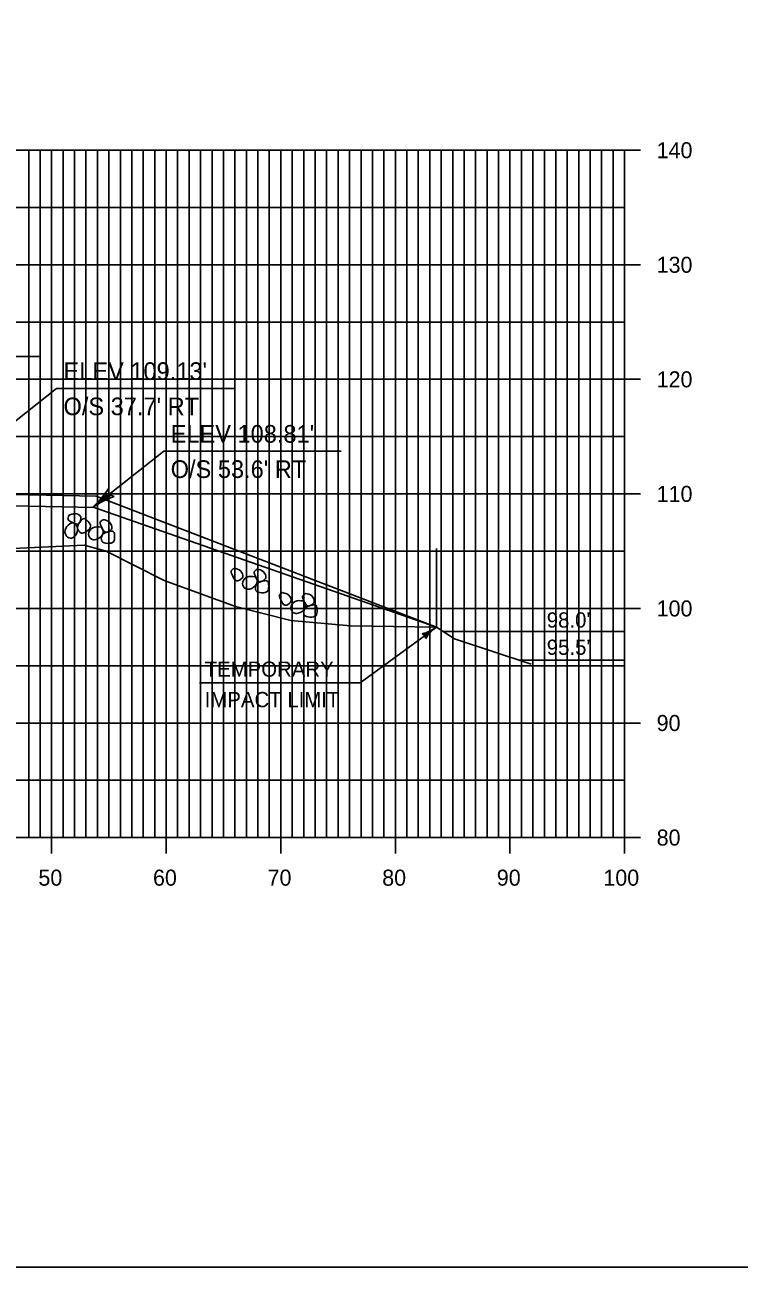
# Model space of a CAD drawing. Extents: x 1404462 to 1408550, y 556558 to 556768.
# Drawn here: x 1406047.7 to 1406110, y 556558 to 556666.4 of the extents above; entities that cross this region are included whole.
import ezdxf

# ---------------------------------------------------------------- set-up
doc = ezdxf.new("R2010")
doc.units = 0
for name, color, linetype in [('Default', 7, 'Continuous'), ('EFL_P', 7, 'Continuous'), ('LASF_P', 7, 'Continuous'), ('Level 19', 7, 'Continuous'), ('Level 31', 7, 'Continuous'), ('Level 41', 7, 'Continuous'), ('Level 63', 7, 'Continuous'), ('NBL1', 7, 'Continuous'), ('XAX_P', 7, 'Continuous'), ('XAXTIC_P', 7, 'Continuous'), ('XAXTXT_P_T', 7, 'Continuous'), ('XFRAME_P', 7, 'Continuous'), ('XGL_P', 7, 'Continuous'), ('XSLOG', 7, 'Continuous')]:
    doc.layers.add(name, color=color, linetype=linetype)

# ---------------------------------------------------------------- blocks, each defined once
blk = doc.blocks.new('SF')
at = {"layer": 'Default'}
for points in [[(-0.0738, 0.0182), (-0.0469, 0.0479), (-0.0096, 0.0479), (0.0008, 0.0303), (-0.0002, 0.0062), (-0.0332, -0.0048), (-0.0645, -0.0032), (-0.0732, 0.0187)], [(0.0031, 0.0308), (0.0118, 0.0501), (0.042, 0.0473), (0.0672, 0.032), (0.0645, -0.0053), (0.0409, -0.0317), (0.008, -0.0158), (0.0036, 0.032)], [(-0.037, -0.0081), (-0.0129, -0.0042), (0.0069, -0.0158), (0.0201, -0.0619), (0.0091, -0.085), (-0.0233, -0.0905), (-0.0502, -0.0537), (-0.0365, -0.0081)]]:
    blk.add_spline(points, degree=3, dxfattribs=at)
blk = doc.blocks.new('ARROWB')
at = {"layer": 'Level 19'}
for p, q in [((-0.498, 0.1), (-0.438, 0)), ((-0.498, -0.1), (-0.438, 0)), ((0, 0), (-0.459, 0.036)), ((0, 0), (-0.459, -0.036)), ((0, 0), (-0.438, 0))]:
    blk.add_line(p, q, dxfattribs=at)
for centre, start, end in [((0.149, 2.026), 251.4332, 265.7913), ((0.148, -2.026), 94.1803, 108.5385)]:
    blk.add_arc(centre, 2.031, start, end, dxfattribs=at)
blk = doc.blocks.new('xLAYOUT22x34ccm')
at = {"layer": 'NBL1'}
blk.add_lwpolyline([(32, 0), (0, 0), (0, 21), (32, 21)], close=True, dxfattribs=at)
blk = doc.blocks.new('DIMARO')
at = {"layer": 'Default'}
for p, q in [((-1.032, 0.193), (-0.95, 0)), ((-1.032, -0.193), (-0.95, 0)), ((-0.934, 0.109), (-0.773, 0.041)), ((-0.934, -0.109), (-0.773, -0.041))]:
    blk.add_line(p, q, dxfattribs=at)
for centre, start, end in [((0, 2.855), 248.80914, 269.99624), ((0, -2.855), 90.00376, 111.19086)]:
    blk.add_arc(centre, 2.855, start, end, dxfattribs=at)

msp = doc.modelspace()

# ---------------------------------------------------------------- linework, layer by layer
at = {"layer": 'EFL_P'}
msp.add_line((1406083.62, 556613.82), (1406083.62, 556620.69), dxfattribs=at)
at = {"layer": 'LASF_P'}
for p, q in [((1406053.94, 556625.26), (1406038.07, 556625.58)), ((1406053.94, 556625.26), (1406083.62, 556613.82)), ((1406053.76, 556624.26), (1406037.76, 556624.58)), ((1406053.76, 556624.26), (1406083.62, 556613.82))]:
    msp.add_line(p, q, dxfattribs=at)
for points in [[(1406065.97, 556618.96), (1406066.53, 556618.73), (1406066.72, 556618.21), (1406066.53, 556617.97), (1406066.18, 556617.86), (1406065.85, 556618.27), (1406065.72, 556618.72), (1406065.98, 556618.95)], [(1406070.18, 556616.83), (1406070.74, 556616.6), (1406070.93, 556616.08), (1406070.74, 556615.84), (1406070.39, 556615.73), (1406070.07, 556616.14), (1406069.93, 556616.59), (1406070.2, 556616.83)]]:
    msp.add_spline(points, degree=3, dxfattribs=at)
at = {"layer": 'Level 31'}
for p, q in [((1406033.86, 556637.44), (1406049.01, 556637.44)), ((1406076.96, 556608.96), (1406083.62, 556613.82)), ((1406062.95, 556608.96), (1406076.96, 556608.96))]:
    msp.add_line(p, q, dxfattribs=at)
at = {"layer": 'Level 41'}
for p, q in [((1406050.48, 556634.66), (1406037.76, 556624.58)), ((1406050.48, 556634.66), (1406065.97, 556634.66)), ((1406059.83, 556629.18), (1406053.62, 556624.27)), ((1406059.83, 556629.18), (1406075.31, 556629.18))]:
    msp.add_line(p, q, dxfattribs=at)
at = {"layer": 'Level 63'}
for p, q in [((1406100.04, 556613.45), (1406084.19, 556613.45)), ((1406100.04, 556610.95), (1406090.77, 556610.95))]:
    msp.add_line(p, q, dxfattribs=at)
at = {"layer": 'XAX_P'}
for p, q in [((1406100.04, 556595.45), (1406100.04, 556655.45)), ((1405960.04, 556595.45), (1406100.04, 556595.45))]:
    msp.add_line(p, q, dxfattribs=at)
at = {"layer": 'XAXTIC_P'}
for p, q in [((1406101.44, 556655.45), (1406098.64, 556655.45)), ((1406101.44, 556645.45), (1406098.64, 556645.45)), ((1406101.44, 556635.45), (1406098.64, 556635.45)), ((1406101.44, 556625.45), (1406098.64, 556625.45)), ((1406101.44, 556615.45), (1406098.64, 556615.45)), ((1406101.44, 556605.45), (1406098.64, 556605.45)), ((1406050.04, 556594.05), (1406050.04, 556596.85)), ((1406060.04, 556594.05), (1406060.04, 556596.85)), ((1406070.04, 556594.05), (1406070.04, 556596.85)), ((1406080.04, 556594.05), (1406080.04, 556596.85)), ((1406090.04, 556594.05), (1406090.04, 556596.85)), ((1406100.04, 556594.05), (1406100.04, 556596.85)), ((1406101.44, 556595.45), (1406098.64, 556595.45))]:
    msp.add_line(p, q, dxfattribs=at)
at = {"layer": 'XFRAME_P'}
msp.add_lwpolyline([(1405950.04, 556557.95), (1406270.04, 556557.95), (1406270.04, 556767.95), (1405950.04, 556767.95)], close=True, dxfattribs=at)
at = {"layer": 'XGL_P'}
for p, q in [((1405960.04, 556655.45), (1406100.04, 556655.45)), ((1406048.04, 556595.45), (1406048.04, 556655.45)), ((1406049.04, 556595.45), (1406049.04, 556655.45)), ((1406050.04, 556595.45), (1406050.04, 556655.45)), ((1406051.04, 556595.45), (1406051.04, 556655.45)), ((1406052.04, 556595.45), (1406052.04, 556655.45)), ((1406053.04, 556595.45), (1406053.04, 556655.45)), ((1406054.04, 556595.45), (1406054.04, 556655.45)), ((1406055.04, 556595.45), (1406055.04, 556655.45)), ((1406056.04, 556595.45), (1406056.04, 556655.45)), ((1406057.04, 556595.45), (1406057.04, 556655.45)), ((1406058.04, 556595.45), (1406058.04, 556655.45)), ((1406059.04, 556595.45), (1406059.04, 556655.45)), ((1406060.04, 556595.45), (1406060.04, 556655.45)), ((1406061.04, 556595.45), (1406061.04, 556655.45)), ((1406062.04, 556595.45), (1406062.04, 556655.45)), ((1406063.04, 556595.45), (1406063.04, 556655.45)), ((1406064.04, 556595.45), (1406064.04, 556655.45)), ((1406065.04, 556595.45), (1406065.04, 556655.45)), ((1406066.04, 556595.45), (1406066.04, 556655.45)), ((1406067.04, 556595.45), (1406067.04, 556655.45)), ((1406068.04, 556595.45), (1406068.04, 556655.45)), ((1406069.04, 556595.45), (1406069.04, 556655.45)), ((1406070.04, 556595.45), (1406070.04, 556655.45)), ((1406071.04, 556595.45), (1406071.04, 556655.45)), ((1406072.04, 556595.45), (1406072.04, 556655.45)), ((1406073.04, 556595.45), (1406073.04, 556655.45)), ((1406074.04, 556595.45), (1406074.04, 556655.45)), ((1406075.04, 556595.45), (1406075.04, 556655.45)), ((1406076.04, 556595.45), (1406076.04, 556655.45)), ((1406077.04, 556595.45), (1406077.04, 556655.45)), ((1406078.04, 556595.45), (1406078.04, 556655.45)), ((1406079.04, 556595.45), (1406079.04, 556655.45)), ((1406080.04, 556595.45), (1406080.04, 556655.45)), ((1406081.04, 556595.45), (1406081.04, 556655.45)), ((1406082.04, 556595.45), (1406082.04, 556655.45)), ((1406083.04, 556595.45), (1406083.04, 556655.45)), ((1406084.04, 556595.45), (1406084.04, 556655.45)), ((1406085.04, 556595.45), (1406085.04, 556655.45)), ((1406086.04, 556595.45), (1406086.04, 556655.45)), ((1406087.04, 556595.45), (1406087.04, 556655.45)), ((1406088.04, 556595.45), (1406088.04, 556655.45)), ((1406089.04, 556595.45), (1406089.04, 556655.45)), ((1406090.04, 556595.45), (1406090.04, 556655.45)), ((1406091.04, 556595.45), (1406091.04, 556655.45)), ((1406092.04, 556595.45), (1406092.04, 556655.45)), ((1406093.04, 556595.45), (1406093.04, 556655.45)), ((1406094.04, 556595.45), (1406094.04, 556655.45)), ((1406095.04, 556595.45), (1406095.04, 556655.45)), ((1406096.04, 556595.45), (1406096.04, 556655.45)), ((1406097.04, 556595.45), (1406097.04, 556655.45)), ((1406098.04, 556595.45), (1406098.04, 556655.45)), ((1406099.04, 556595.45), (1406099.04, 556655.45)), ((1406100.04, 556595.45), (1406100.04, 556655.45)), ((1405960.04, 556650.45), (1406100.04, 556650.45)), ((1405960.04, 556645.45), (1406100.04, 556645.45)), ((1405960.04, 556640.45), (1406100.04, 556640.45)), ((1405960.04, 556635.45), (1406100.04, 556635.45)), ((1405960.04, 556630.45), (1406100.04, 556630.45)), ((1405960.04, 556625.45), (1406100.04, 556625.45)), ((1405960.04, 556620.45), (1406100.04, 556620.45)), ((1405960.04, 556615.45), (1406100.04, 556615.45)), ((1405960.04, 556610.45), (1406100.04, 556610.45)), ((1405960.04, 556605.45), (1406100.04, 556605.45)), ((1405960.04, 556600.45), (1406100.04, 556600.45)), ((1405960.04, 556595.45), (1406100.04, 556595.45))]:
    msp.add_line(p, q, dxfattribs=at)
at = {"layer": 'XSLOG'}
msp.add_lwpolyline([(1406042.29, 556620.49), (1406052.87, 556620.96), (1406054.81, 556620.45), (1406059.85, 556617.89), (1406066.09, 556615.61), (1406070.93, 556614.39), (1406076.11, 556613.93), (1406083.62, 556613.82), (1406085.19, 556612.8), (1406091.89, 556610.58)], dxfattribs=at)

# ---------------------------------------------------------------- block references
at = {"layer": 'LASF_P'}
for p, xscale, yscale, rotation in [((1406052.33, 556622.75), 15.004692458867314, 15.004692458867316, -31.106994719453436), ((1406054.66, 556622.07), 15.004692458867309, 15.004692458867314, -69.88372978319742), ((1406068.1, 556617.75), 15.004692458867309, 15.004692458867314, -69.88372978319742), ((1406072.32, 556615.63), 15.004692458867309, 15.004692458867314, -69.88372978319742)]:
    msp.add_blockref('SF', p, dxfattribs=dict(at, xscale=xscale, yscale=yscale, rotation=rotation))
at = {"layer": 'Level 31', "xscale": 1.3028028580755988, "yscale": -1.3028028580755988, "rotation": 36.157215557183655}
msp.add_blockref('DIMARO', (1406083.62, 556613.82), dxfattribs=at)
at = {"layer": 'Level 41', "xscale": 4.175154620733561, "yscale": 4.17515462073356, "rotation": -141.61961359034862}
msp.add_blockref('ARROWB', (1406053.62, 556624.27), dxfattribs=at)
at = {"layer": 'NBL1', "xscale": 10, "yscale": 10}
msp.add_blockref('xLAYOUT22x34ccm', (1405950.04, 556557.95), dxfattribs=at)

# ---------------------------------------------------------------- texts
at = {"layer": 'Level 31'}
for s, height, p in [('TEMPORARY ', 1.329, (1406063.4, 556609.49)), ('IMPACT LIMIT', 1.3295, (1406063.4, 556606.83))]:
    msp.add_text(s, height=height, dxfattribs=at).set_placement(p)
at = {"layer": 'Level 41'}
for s, p in [("ELEV 109.13'", (1406051.08, 556635.4)), ("O/S 37.7' RT", (1406051.08, 556632.32)), ("ELEV 108.81'", (1406060.43, 556629.92)), ("O/S 53.6' RT", (1406060.43, 556626.84))]:
    msp.add_text(s, height=1.5391, dxfattribs=at).set_placement(p)
at = {"layer": 'Level 63'}
for s, p in [("98.0'", (1406093.25, 556613.78)), ("95.5'", (1406093.25, 556611.4))]:
    msp.add_text(s, height=1.329, dxfattribs=at).set_placement(p)
at = {"layer": 'XAXTXT_P_T'}
for s, p in [('140', (1406102.84, 556654.75)), ('130', (1406102.84, 556644.75)), ('120', (1406102.84, 556634.75)), ('110', (1406102.84, 556624.75)), ('100', (1406102.84, 556614.75)), ('90', (1406102.84, 556604.75)), ('80', (1406102.84, 556594.75)), ('50', (1406048.89, 556591.25)), ('60', (1406058.89, 556591.25)), ('70', (1406068.89, 556591.25)), ('80', (1406078.89, 556591.25)), ('90', (1406088.89, 556591.25)), ('100', (1406098.19, 556591.25))]:
    msp.add_text(s, height=1.4, dxfattribs=at).set_placement(p)

doc.saveas('drawing.dxf')
